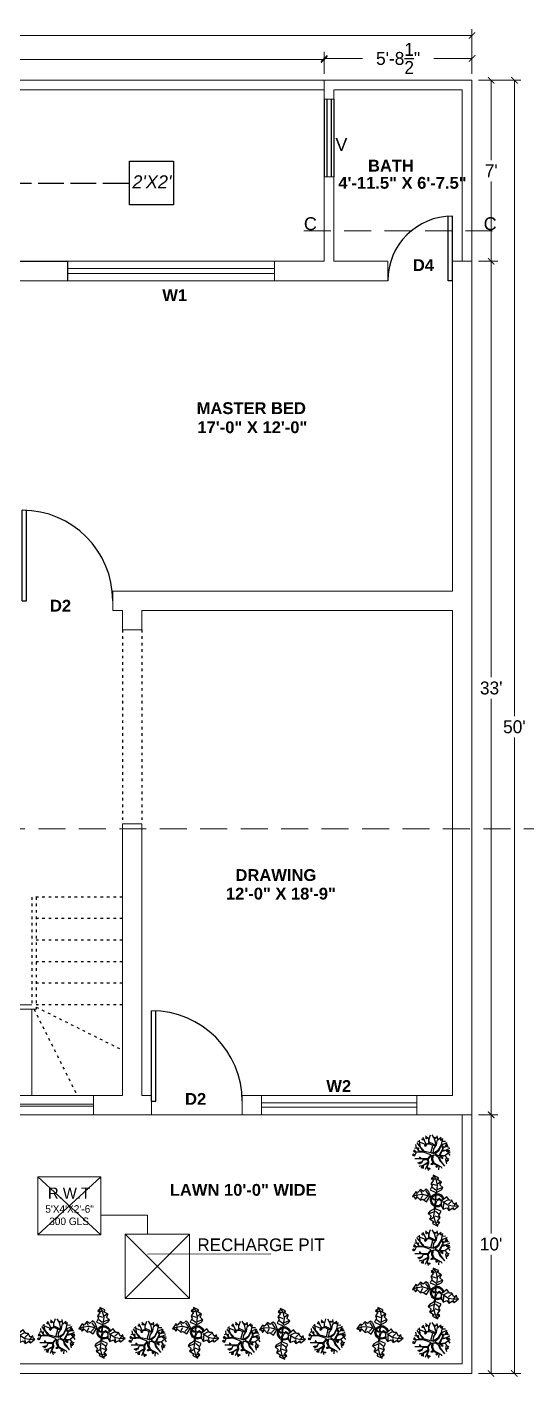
# Model space of a CAD drawing. Header units: inches. Extents: x -139043 to 10134, y -60114 to -24856.
# Drawn here: x -8021 to -7789, y -27427 to -26800 of the extents above; entities that cross this region are included whole.
import ezdxf

# ---------------------------------------------------------------- set-up
doc = ezdxf.new("R2010")
doc.units = ezdxf.units.IN
doc.header["$MEASUREMENT"] = 0
doc.header["$PDMODE"] = 34
for name, pattern in [('ACAD_ISO02W100', [15, 12, -3]), ('ACAD_ISO03W100', [30, 12, -18]), ('DASHED2', [0.375, 0.25, -0.125])]:
    doc.linetypes.add(name, pattern=pattern)
doc.layers.get('Defpoints').update_dxf_attribs({"color": 183})
for name, color, linetype in [('1-g-planter', 74, 'Continuous'), ('DIM', 9, 'Continuous'), ('LANDSCAPE', 84, 'Continuous'), ('stair', 6, 'Continuous'), ('TEXT', 2, 'Continuous'), ('Walls', 1, 'Continuous')]:
    doc.layers.add(name, color=color, linetype=linetype)
for name, color, linetype, lineweight in [('p', 164, 'Continuous', 15), ('SEAL-TXT', 7, 'Continuous', 9), ('wall', 1, 'Continuous', 30)]:
    doc.layers.add(name, color=color, linetype=linetype, lineweight=lineweight)
doc.styles.add('ATTR', font='romans.shx', dxfattribs={"width": 0.8, "height": 0.7})
doc.styles.add('SEAL-2', font='arialbd.ttf')
doc.styles.add('style4', font='romans.shx')
doc.dimstyles.new('HA Architecture', dxfattribs={"dimtxt": 5, "dimasz": 3, "dimexe": 3, "dimexo": 3, "dimgap": 2, "dimtad": 1, "dimzin": 0, "dimdsep": 46, "dimlunit": 4, "dimtxsty": 'Standard', "dimblk": 'ARCHTICK', "dimcen": 0.09, "dimclrd": 256, "dimclre": 256, "dimclrt": 7, "dimaunit": 1, "dimadec": 0, "dimazin": 0, "dimtfac": 1, "dimtofl": 0, "dimtmove": 2, "dimatfit": 3, "dimfxl": 1, "dimtolj": 1, "dimtzin": 0, "dimlwd": 5, "dimlwe": 5, "dimarcsym": 0})

# ---------------------------------------------------------------- blocks, each defined once
blk = doc.blocks.new('FGH')
at = {"layer": 'LANDSCAPE', "color": 5}
for p, q in [((8765.5, -33663.75), (8765.5, -33633.75)), ((8767.5, -33663.75), (8767.5, -33633.75)), ((8767.5, -33663.75), (8765.5, -33663.75))]:
    blk.add_line(p, q, dxfattribs=at)
blk.add_arc((8767.5, -33663.75), 30, 90, 180, dxfattribs=at)
blk = doc.blocks.new('TREE-1')
for p, q in [((-30.076, 28.213), (-34.478, 49.373)), ((-29.71, 52.194), (-15.038, 41.379)), ((-19.073, 44.201), (-16.505, 58.307)), ((-6.235, 49.373), (-10.27, 34.326)), ((1.042, 61.176), (-6.235, 49.373)), ((6.969, 60.658), (11.004, 47.492)), ((10.637, 37.147), (11.004, 48.433)), ((11.737, 48.903), (12.104, 36.677)), ((12.562, 49.02), (21.732, 57.955)), ((20.54, 31.035), (30.443, 52.665)), ((-41.813, -7.053), (-58.685, 6.583)), ((-46.948, 10.345), (-58.319, 9.875)), ((-52.45, 1.411), (-58.319, -7.053)), ((-56.485, 15.987), (-46.215, 11.285)), ((-46.582, 23.041), (-55.384, 21.16)), ((-37.045, 19.279), (-52.817, 26.332)), ((-48.416, 9.875), (-52.45, 7.994)), ((-52.45, 7.994), (-50.983, 4.232)), ((-50.983, 4.232), (-47.682, 6.583)), ((-48.049, 29.624), (-50.616, 26.803)), ((-50.616, 26.803), (-46.948, 25.392)), ((-47.682, 6.583), (-48.416, 9.875)), ((-44.014, 28.213), (-48.049, 29.624)), ((-31.177, 28.213), (-47.682, 35.737)), ((-47.682, 35.267), (-41.08, 21.63)), ((-46.948, 25.392), (-44.014, 28.213)), ((-31.91, 7.053), (-46.948, 10.345)), ((-46.215, 11.285), (-33.744, 8.934)), ((-32.644, 40.439), (-43.647, 40.909)), ((-22.741, -7.053), (-37.045, 19.279)), ((-34.111, 10.345), (-37.045, 16.458)), ((-33.744, 8.934), (-34.111, 10.345)), ((-26.042, -8.464), (-31.91, 7.053)), ((-22.374, 10.815), (-31.177, 28.213)), ((-20.907, 11.756), (-30.076, 28.213)), ((-8.803, -1.41), (-22.374, 10.815)), ((-2.201, 0), (-20.907, 11.756)), ((-15.038, 41.379), (-12.837, 28.213)), ((-12.837, 28.213), (-4.035, 15.517)), ((-10.27, 34.326), (-9.536, 30.564)), ((-9.536, 30.564), (-5.135, 24.922)), ((-5.135, 24.922), (-4.401, 30.564)), ((-4.401, 30.564), (10.27, 37.147)), ((-4.035, 15.517), (-2.201, 0.47)), ((-1.834, 25.862), (6.969, 31.035)), ((4.401, 1.881), (-1.834, 25.862)), ((4.401, -4.232), (30.076, 4.702)), ((4.768, 1.411), (25.675, 6.583)), ((6.969, 31.035), (22.374, 29.154)), ((12.104, 36.677), (9.17, 33.386)), ((9.536, 33.386), (20.54, 31.035)), ((22.374, 29.154), (47.315, 39.498)), ((25.675, 6.583), (50.616, 35.267)), ((30.076, 4.702), (53.55, 3.292)), ((50.616, 34.796), (30.443, 7.053)), ((30.443, 7.053), (41.08, 6.113)), ((41.08, 6.113), (52.083, 18.339)), ((43.647, 43.731), (41.446, 24.922)), ((52.083, 18.339), (43.647, 6.113)), ((43.647, 5.643), (53.184, 4.702)), ((52.45, 18.339), (53.917, 29.154)), ((52.45, 18.339), (59.052, 15.987)), ((53.184, 4.702), (59.786, 12.226)), ((53.55, 3.292), (59.419, -9.875)), ((-50.983, -19.279), (-56.118, -16.458)), ((-49.883, -16.458), (-52.45, -24.921)), ((-47.682, -22.1), (-50.616, -24.921)), ((-50.616, -24.921), (-49.516, -28.213)), ((-41.813, -7.053), (-49.883, -16.458)), ((-49.516, -28.213), (-46.582, -26.332)), ((-46.582, -26.332), (-47.682, -22.1)), ((-46.948, -13.636), (-43.281, -21.63)), ((-43.281, -21.63), (-46.582, -34.796)), ((-23.841, -11.285), (-41.813, -7.053)), ((-41.447, -7.053), (-26.042, -8.464)), ((-41.08, -41.849), (-27.142, -23.041)), ((-24.575, -24.451), (-41.08, -41.379)), ((-5.135, -31.034), (-29.343, -44.201)), ((-3.301, -33.386), (-29.343, -44.671)), ((-26.775, -23.041), (-23.841, -11.285)), ((-19.439, -10.815), (-24.575, -24.451)), ((-19.806, -7.053), (-22.741, -7.053)), ((-21.64, -41.849), (-20.54, -54.075)), ((-8.803, -1.881), (-19.806, -7.053)), ((-11.737, -6.113), (-19.439, -10.815)), ((-2.934, -5.172), (-11.737, -6.113)), ((-0.733, -18.809), (-5.135, -31.034)), ((2.934, -20.219), (-3.301, -33.386)), ((-2.934, -5.172), (-0.733, -18.809)), ((1.834, -5.642), (13.204, -18.809)), ((1.834, -6.113), (2.934, -20.219)), ((4.401, -4.702), (15.772, -18.338)), ((13.204, -18.809), (12.104, -31.975)), ((12.104, -31.975), (17.239, -43.26)), ((17.239, -43.26), (13.571, -56.896)), ((13.938, -31.975), (23.107, -53.605)), ((14.305, -32.445), (29.709, -40.439)), ((16.138, -21.16), (14.671, -30.094)), ((14.671, -30.094), (29.709, -39.498)), ((15.772, -18.338), (57.585, -18.338)), ((16.138, -21.16), (30.443, -20.69)), ((29.709, -39.498), (43.28, -42.79)), ((29.709, -40.439), (30.443, -50.313)), ((30.443, -20.69), (36.678, -32.915)), ((34.111, -27.743), (48.415, -31.975)), ((-29.343, -44.671), (-31.177, -48.903))]:
    blk.add_line(p, q)
for points in [[(-30.443, 49.373), (-31.543, 45.611), (-28.242, 43.26), (-27.142, 47.022)], [(-9.353, 53.723), (-14.855, 52.312), (-11.187, 49.491), (-6.052, 50.431)], [(15.313, 51.489), (19.348, 53.37), (21.915, 51.019), (18.614, 49.138)], [(33.056, 48.727), (28.93, 47.551), (28.93, 44.024), (33.056, 44.612)], [(-36.174, 19.338), (-36.174, 23.452), (-31.589, 23.452), (-32.506, 19.926)], [(2.201, 1.881), (0.367, 1.411), (0, 0), (1.467, 0.47)], [(20.677, 29.33), (18.843, 26.391), (23.428, 22.864), (24.804, 26.979)], [(46.811, 12.285), (44.519, 14.048), (45.435, 17.575), (47.728, 16.987)], [(56.485, 5.643), (57.585, 7.994), (62.353, 7.994), (60.153, 5.173)], [(-30.718, -10.815), (-34.386, -13.166), (-34.019, -17.868), (-30.351, -15.047)], [(-15.543, -39.44), (-17.835, -42.379), (-15.084, -46.493), (-11.875, -42.966)], [(-2.201, -32.327), (-2.201, -35.149), (-0.367, -36.559), (3.301, -36.559), (2.568, -32.798), (0.367, -32.327)], [(30.764, -45.317), (33.515, -43.554), (36.724, -46.493), (33.973, -48.256)], [(37.412, -17.515), (37.412, -14.224), (41.813, -11.873), (41.813, -15.635)], [(40.392, -30.035), (39.017, -32.974), (41.768, -35.913), (43.143, -32.974)], [(58.227, -4.702), (61.895, -2.351), (64.829, -4.702), (61.528, -7.053)], [(15.176, -50.019), (11.508, -47.668), (6.465, -50.607), (11.049, -52.958)]]:
    blk.add_lwpolyline(points, close=True)
blk = doc.blocks.new('PLANT1')
at = {"linetype": 'Continuous'}
for p, q in [((8.8871, 10.7908), (9.9809, 13.4933)), ((9.9809, 13.4933), (13.3837, 12.301)), ((10.5828, 12.6946), (10.8893, 9.7953)), ((13.3837, 12.301), (14.68, 13.9039)), ((14.5816, 13.2037), (14.3848, 11.8033)), ((14.68, 13.9039), (19.3848, 11.8146)), ((-16.2005, 11.4774), (-13.9899, 8.1064)), ((-16.2005, 11.4774), (-14.8639, 10.7964)), ((-16.0159, 6.3329), (-16.2005, 11.4774)), ((-14.0069, 5.8704), (-16.0159, 6.3329)), ((-15.3434, 6.5514), (-13.9984, 6.9884)), ((-14.8639, 10.7964), (-12.6195, 11.8975)), ((-13.5868, 2.2894), (-14.0069, 5.8704)), ((-13.9899, 8.1064), (-9.5434, 4.7185)), ((-10.6784, 2.491), (-13.5868, 2.2894)), ((-13.3174, 8.325), (-13.0735, 11.0065)), ((-13.1329, 3.1804), (-10.6614, 4.727)), ((-12.6195, 11.8975), (-12.1909, 9.4345)), ((-12.1909, 9.4345), (-8.3829, 10.3)), ((-9.5858, -0.8715), (-10.6784, 2.491)), ((-9.5434, 4.7185), (-4.1917, 2.9888)), ((-9.1318, 0.0195), (-5.9793, 2.9025)), ((-8.8369, 9.409), (-9.0894, 5.6095)), ((-8.3829, 10.3), (-7.0549, 8.501)), ((-7.1228, -0.443), (-3.5248, 2.2131)), ((-7.0549, 8.501), (-3.0284, 8.6941)), ((-4.8529, 4.012), (-5.7184, 7.82)), ((-3.5248, 2.2131), (-3.3011, 2.4355)), ((-3.3011, 2.4355), (-0.5306, 1.7947)), ((-3.0284, 8.6941), (-3.0709, 3.1041)), ((-3.0709, 3.1041), (0.0797, 2.3163)), ((-0.5306, 1.7947), (-0.2255, -0.5527)), ((-0.5306, 1.7947), (-0.5306, 1.7947)), ((0.0797, 2.3163), (0.4866, -0.031)), ((0.4866, -0.031), (2.1141, 0.2298)), ((2.1141, 0.2298), (5.4346, 3.9146)), ((6.1032, 3.6844), (2.8262, -0.031)), ((4.6914, 8.8812), (5.3859, 11.2828)), ((4.6914, 8.8812), (5.5014, 4.4831)), ((5.3859, 11.2828), (8.8871, 10.7908)), ((5.4346, 3.9146), (5.5014, 4.4831)), ((5.9878, 10.4842), (7.1971, 6.3869)), ((11.1089, 1.1958), (6.1032, 3.6844)), ((10.3916, 8.7942), (6.2847, 4.4028)), ((7.7005, 4.8881), (11.5025, 3.9967)), ((15.3859, 11.3055), (10.3916, 8.7942)), ((14.2977, 6.1031), (10.9934, 7.9956)), ((12.7005, 4.8994), (11.1089, 1.1958)), ((14.8995, 5.3044), (12.7005, 4.8994)), ((15.7909, 9.1065), (14.8995, 5.3044)), ((15.2875, 10.6053), (17.5907, 9.2105)), ((19.3848, 11.8146), (15.3859, 11.3055)), ((18.1925, 8.4119), (15.7909, 9.1065)), ((19.3848, 11.8146), (18.1868, 10.9119)), ((18.1868, 10.9119), (18.1925, 8.4119)), ((-16.8157, -10.7754), (-14.4141, -11.4699)), ((-16.8101, -13.2754), (-16.8157, -10.7754)), ((-13.9107, -12.9688), (-16.2139, -11.574)), ((-14.4141, -11.4699), (-13.5228, -7.6679)), ((-14.0091, -13.669), (-9.0148, -11.1577)), ((-13.5228, -7.6679), (-11.3237, -7.2629)), ((-12.921, -8.4665), (-9.6166, -10.359)), ((-11.3237, -7.2629), (-9.7321, -3.5593)), ((-6.3237, -7.2516), (-10.1257, -6.3602)), ((-9.7321, -3.5593), (-4.7264, -6.0479)), ((-7.1228, -0.443), (-9.5858, -0.8715)), ((-9.0148, -11.1577), (-4.9047, -6.8122)), ((-4.611, -12.8477), (-5.8203, -8.7504)), ((-2.019, -3.6148), (-4.7264, -6.0479)), ((-4.1246, -6.8466), (-4.0579, -6.2781)), ((-3.3146, -11.2447), (-4.1246, -6.8466)), ((-4.0579, -6.2781), (-0.9375, -3.1608)), ((-3.3146, -11.2447), (-4.0092, -13.6463)), ((-2.019, -3.6148), (-0.2255, -0.5527)), ((-0.9375, -3.1608), (0.5883, -0.8135)), ((0.5883, -0.8135), (2.2447, -2.0916)), ((2.8262, -0.031), (1.3003, -0.5527)), ((1.3003, -0.5527), (2.4193, -1.4655)), ((2.2447, -2.0916), (6.7108, -2.6626)), ((2.4193, -1.4655), (6.895, -2.1175)), ((4.943, -7.9659), (6.7108, -2.6626)), ((8.8321, -9.0266), (4.943, -7.9659)), ((11.6605, -0.5413), (6.895, -2.1175)), ((12.3677, -6.1981), (7.219, -2.6772)), ((8.125, -4.0768), (7.7715, -7.9659)), ((8.3544, -2.7453), (13.1973, -2.1704)), ((9.5392, -11.1479), (8.8321, -9.0266)), ((13.4283, -11.5015), (9.5392, -11.1479)), ((10.2463, -10.4408), (11.6605, -6.9053)), ((11.6605, -0.5413), (14.1354, -0.8948)), ((15.5496, -10.7943), (12.3677, -6.1981)), ((13.0748, -13.9763), (13.4283, -11.5015)), ((16.2567, -5.8446), (13.4283, -6.5517)), ((14.8425, -10.7943), (13.7819, -13.2692)), ((14.1354, -0.8948), (14.1354, -4.4304)), ((14.1354, -4.4304), (16.9638, -5.1375)), ((16.6103, -14.6834), (15.5496, -10.7943)), ((17.3174, -9.7337), (15.9032, -9.7337)), ((16.9638, -5.1375), (16.2567, -8.673)), ((16.2567, -8.673), (18.0245, -9.7337)), ((18.0245, -9.7337), (16.6103, -14.6834)), ((-18.008, -14.1781), (-16.8101, -13.2754)), ((-18.008, -14.1781), (-14.0091, -13.669)), ((-13.3032, -16.2674), (-18.008, -14.1781)), ((-12.0069, -14.6645), (-13.3032, -16.2674)), ((-13.2048, -15.5672), (-13.008, -14.1668)), ((-8.6042, -15.8568), (-12.0069, -14.6645)), ((-9.206, -15.0581), (-9.5126, -12.1588)), ((-7.5103, -13.1543), (-8.6042, -15.8568)), ((-4.0092, -13.6463), (-7.5103, -13.1543)), ((15.5496, -13.6228), (13.0748, -13.9763)), ((16.6103, -14.6834), (15.5496, -13.6228))]:
    blk.add_line(p, q, dxfattribs=at)
for centre, radius, start, end in [((0.0308, 0.1664), 6, 178.6147, 235.1169), ((0.0308, 0.1664), 5, 168.1647, 238.6725), ((0, 0), 6.1275, 34.37569, 120.1028), ((-0.0601, -0.2075), 5.2461, 33.82192, 124.9414), ((-0.2664, 0.1682), 5.2775, 338.4094, 20.03007), ((-0.098, 0.1364), 6.1288, 341.2017, 26.09184), ((-0.0234, 0.3825), 6.1492, 242.5812, 331.2714), ((-0.1102, 0.4886), 5.2883, 247.3711, 327.472)]:
    blk.add_arc(centre, radius, start, end, dxfattribs=at)
at = {"style": 'ATTR', "width": 0.8, "flags": 9}
blk.add_attdef('ESTCODE', (0, 0), '', height=0.7, dxfattribs=at)
blk = doc.blocks.new('_ArchTick')
at = {"color": 0, "linetype": 'ByBlock', "const_width": 0.15}
blk.add_lwpolyline([(-0.5, -0.5), (0.5, 0.5)], dxfattribs=at)
blk = doc.blocks.new('*D751')
at = {"layer": 'Defpoints', "color": 0}
for p in [(-7814.68, -26908.94), (-7814.68, -27304.94), (-7805.76, -27304.94)]:
    blk.add_point(p, dxfattribs=at)
at = {"layer": 'wall', "color": 4, "linetype": 'Continuous', "lineweight": 5}
for p, q in [((-7811.68, -26908.94), (-7802.76, -26908.94)), ((-7805.76, -26908.94), (-7805.76, -27101.94)), ((-7805.76, -27304.94), (-7805.76, -27111.94)), ((-7811.68, -27304.94), (-7802.76, -27304.94))]:
    blk.add_line(p, q, dxfattribs=at)
at = {"layer": 'wall', "color": 4, "lineweight": 5, "xscale": 3, "yscale": 3, "zscale": 3}
for p, rotation in [((-7805.76, -26908.94), 90), ((-7805.76, -27304.94), 270)]:
    blk.add_blockref('_ArchTick', p, dxfattribs=dict(at, rotation=rotation))
at = {"layer": 'wall', "color": 6, "insert": (-7805.76, -27106.94), "char_height": 6, "attachment_point": 5}
blk.add_mtext("\\A1;33'", dxfattribs=at)
blk = doc.blocks.new('*D752')
at = {"layer": 'Defpoints', "color": 0}
for p in [(-7814.68, -26824.94), (-7805.76, -26824.94), (-7814.68, -26908.94)]:
    blk.add_point(p, dxfattribs=at)
at = {"layer": 'wall', "color": 4, "linetype": 'Continuous', "lineweight": 5}
for p, q in [((-7811.68, -26824.94), (-7802.76, -26824.94)), ((-7805.76, -26824.94), (-7805.76, -26861.94)), ((-7805.76, -26908.94), (-7805.76, -26871.94)), ((-7811.68, -26908.94), (-7802.76, -26908.94))]:
    blk.add_line(p, q, dxfattribs=at)
at = {"layer": 'wall', "color": 4, "lineweight": 5, "xscale": 3, "yscale": 3, "zscale": 3}
for p, rotation in [((-7805.76, -26824.94), 90), ((-7805.76, -26908.94), 270)]:
    blk.add_blockref('_ArchTick', p, dxfattribs=dict(at, rotation=rotation))
at = {"layer": 'wall', "color": 6, "insert": (-7805.76, -26866.94), "char_height": 6, "attachment_point": 5}
blk.add_mtext("\\A1;7'", dxfattribs=at)
blk = doc.blocks.new('*D753')
at = {"layer": 'Defpoints', "color": 0}
for p in [(-7814.68, -26824.94), (-7814.68, -27424.94), (-7795.03, -27424.94)]:
    blk.add_point(p, dxfattribs=at)
at = {"layer": 'wall', "color": 4, "linetype": 'Continuous', "lineweight": 5}
for p, q in [((-7811.68, -26824.94), (-7792.03, -26824.94)), ((-7795.03, -26824.94), (-7795.03, -27119.94)), ((-7795.03, -27424.94), (-7795.03, -27129.94)), ((-7811.68, -27424.94), (-7792.03, -27424.94))]:
    blk.add_line(p, q, dxfattribs=at)
at = {"layer": 'wall', "color": 4, "lineweight": 5, "xscale": 3, "yscale": 3, "zscale": 3}
for p, rotation in [((-7795.03, -26824.94), 90), ((-7795.03, -27424.94), 270)]:
    blk.add_blockref('_ArchTick', p, dxfattribs=dict(at, rotation=rotation))
at = {"layer": 'wall', "color": 6, "insert": (-7795.03, -27124.94), "char_height": 6, "attachment_point": 5}
blk.add_mtext("\\A1;50'", dxfattribs=at)
blk = doc.blocks.new('*D754')
at = {"layer": 'Defpoints', "color": 0}
for p in [(-8354.68, -26804.17), (-8354.68, -26824.94), (-7814.68, -26824.94)]:
    blk.add_point(p, dxfattribs=at)
at = {"layer": 'wall', "color": 4, "linetype": 'Continuous', "lineweight": 5}
for p, q in [((-8354.68, -26821.94), (-8354.68, -26801.17)), ((-7814.68, -26821.94), (-7814.68, -26801.17)), ((-8354.68, -26804.17), (-8093.18, -26804.17)), ((-7814.68, -26804.17), (-8076.18, -26804.17))]:
    blk.add_line(p, q, dxfattribs=at)
at = {"layer": 'wall', "color": 4, "lineweight": 5, "xscale": 3, "yscale": 3, "zscale": 3, "rotation": 180}
blk.add_blockref('_ArchTick', (-8354.68, -26804.17), dxfattribs=at)
at = {"layer": 'wall', "color": 4, "lineweight": 5, "xscale": 3, "yscale": 3, "zscale": 3}
blk.add_blockref('_ArchTick', (-7814.68, -26804.17), dxfattribs=at)
at = {"layer": 'wall', "color": 6, "insert": (-8084.68, -26804.17), "char_height": 6, "attachment_point": 5}
blk.add_mtext("\\A1;45'", dxfattribs=at)
blk = doc.blocks.new('*D755')
at = {"layer": 'Defpoints', "color": 0}
for p in [(-8294.68, -26815.35), (-8294.68, -26824.94), (-7883.18, -26824.94)]:
    blk.add_point(p, dxfattribs=at)
at = {"layer": 'wall', "color": 4, "linetype": 'Continuous', "lineweight": 5}
for p, q in [((-8294.68, -26821.94), (-8294.68, -26812.35)), ((-7883.18, -26821.94), (-7883.18, -26812.35)), ((-8294.68, -26815.35), (-8108.43, -26815.35)), ((-7883.18, -26815.35), (-8069.43, -26815.35))]:
    blk.add_line(p, q, dxfattribs=at)
at = {"layer": 'wall', "color": 4, "lineweight": 5, "xscale": 3, "yscale": 3, "zscale": 3}
for p, rotation in [((-8294.68, -26815.35), 179.999999999999), ((-7883.18, -26815.35), 359.999999999999)]:
    blk.add_blockref('_ArchTick', p, dxfattribs=dict(at, rotation=rotation))
at = {"layer": 'wall', "color": 6, "insert": (-8088.93, -26815.35), "char_height": 6, "attachment_point": 5}
blk.add_mtext('\\A1;34\'-3{\\H1.000000x;\\S1/2;}"', dxfattribs=at)
blk = doc.blocks.new('*D756')
at = {"layer": 'Defpoints', "color": 0}
for p in [(-7814.68, -26814.81), (-7883.18, -26824.94), (-7814.68, -26824.94)]:
    blk.add_point(p, dxfattribs=at)
at = {"layer": 'wall', "color": 4, "linetype": 'Continuous', "lineweight": 5}
for p, q in [((-7883.18, -26821.94), (-7883.18, -26811.81)), ((-7883.18, -26814.81), (-7865.43, -26814.81)), ((-7814.68, -26814.81), (-7832.43, -26814.81)), ((-7814.68, -26821.94), (-7814.68, -26811.81))]:
    blk.add_line(p, q, dxfattribs=at)
at = {"layer": 'wall', "color": 4, "lineweight": 5, "xscale": 3, "yscale": 3, "zscale": 3, "rotation": 180}
blk.add_blockref('_ArchTick', (-7883.18, -26814.81), dxfattribs=at)
at = {"layer": 'wall', "color": 4, "lineweight": 5, "xscale": 3, "yscale": 3, "zscale": 3}
blk.add_blockref('_ArchTick', (-7814.68, -26814.81), dxfattribs=at)
at = {"layer": 'wall', "color": 6, "insert": (-7848.93, -26814.81), "char_height": 6, "attachment_point": 5}
blk.add_mtext('\\A1;5\'-8{\\H1.000000x;\\S1/2;}"', dxfattribs=at)
blk = doc.blocks.new('*D757')
at = {"layer": 'Defpoints', "color": 0}
for p in [(-7814.68, -27304.94), (-7814.68, -27424.94), (-7805.83, -27424.94)]:
    blk.add_point(p, dxfattribs=at)
at = {"layer": 'wall', "color": 4, "linetype": 'Continuous', "lineweight": 5}
for p, q in [((-7811.68, -27304.94), (-7802.83, -27304.94)), ((-7805.83, -27304.94), (-7805.83, -27359.94)), ((-7805.83, -27424.94), (-7805.83, -27369.94)), ((-7811.68, -27424.94), (-7802.83, -27424.94))]:
    blk.add_line(p, q, dxfattribs=at)
at = {"layer": 'wall', "color": 4, "lineweight": 5, "xscale": 3, "yscale": 3, "zscale": 3}
for p, rotation in [((-7805.83, -27304.94), 90), ((-7805.83, -27424.94), 270)]:
    blk.add_blockref('_ArchTick', p, dxfattribs=dict(at, rotation=rotation))
at = {"layer": 'wall', "color": 6, "insert": (-7805.83, -27364.94), "char_height": 6, "attachment_point": 5}
blk.add_mtext("\\A1;10'", dxfattribs=at)
blk = doc.blocks.new('HHHH')
at = {"layer": 'LANDSCAPE', "color": 5}
for p, q in [((8563.5, -33889.5), (8563.5, -33847.5)), ((8565.5, -33889.5), (8565.5, -33847.5)), ((8563.5, -33889.5), (8565.5, -33889.5))]:
    blk.add_line(p, q, dxfattribs=at)
blk.add_arc((8563.5, -33889.5), 42, 0, 90, dxfattribs=at)

msp = doc.modelspace()

# ---------------------------------------------------------------- linework, layer by layer
at = {"color": 1}
msp.add_lwpolyline([(-7973.482, -26882.726), (-7973.482, -26862.53), (-7952.982, -26862.53), (-7952.982, -26882.726), (-7973.482, -26882.726)], close=True, dxfattribs=at)
at = {"layer": 'p', "linetype": 'DASHED2', "ltscale": 50}
for p, q in [((-7892.663, -26894.734), (-7802.184, -26894.734)), ((-8428.125, -27172.134), (-6636.989, -27172.631))]:
    msp.add_line(p, q, dxfattribs=at)
at = {"layer": 'SEAL-TXT', "color": 6}
for p, q in [((-8354.678, -26824.939), (-7883.178, -26824.939)), ((-8350.178, -26829.439), (-7883.178, -26829.439)), ((-8016.678, -27255.939), (-8059.678, -27255.939)), ((-8018.678, -27253.939), (-8057.678, -27253.939)), ((-8018.678, -27255.939), (-8018.678, -27295.939)), ((-7963.178, -27304.939), (-7921.178, -27304.939)), ((-7819.178, -27304.939), (-7819.178, -27420.439)), ((-7814.678, -27304.939), (-7814.678, -27424.939)), ((-7819.178, -27420.439), (-8115.13, -27420.439)), ((-7814.678, -27420.439), (-7814.678, -27424.939)), ((-7814.678, -27424.939), (-8115.099, -27424.939))]:
    msp.add_line(p, q, dxfattribs=at)
at = {"layer": 'SEAL-TXT', "color": 1}
for p, q in [((-7883.178, -26824.939), (-7814.678, -26824.939)), ((-7883.178, -26824.939), (-7883.178, -26833.781)), ((-7814.678, -26824.939), (-7814.678, -26829.439)), ((-7814.678, -26824.939), (-7814.678, -26908.939)), ((-7878.678, -26829.439), (-7819.178, -26829.439)), ((-7878.678, -26829.439), (-7878.678, -26833.781)), ((-7819.178, -26829.439), (-7819.178, -26908.939)), ((-7883.178, -26833.781), (-7878.678, -26833.781)), ((-7883.178, -26869.781), (-7883.178, -26908.939)), ((-7883.178, -26869.781), (-7878.678, -26869.781)), ((-7878.678, -26869.781), (-7878.678, -26908.939)), ((-8054.66, -26908.939), (-8002.178, -26908.939)), ((-7906.178, -26908.939), (-7883.178, -26908.939)), ((-7906.178, -26908.939), (-7906.178, -26917.939)), ((-7878.678, -26908.939), (-7853.678, -26908.939)), ((-7853.678, -26917.939), (-7853.678, -26908.939)), ((-7823.678, -26908.939), (-7814.678, -26908.939)), ((-7823.678, -26908.939), (-7823.678, -27061.939)), ((-7814.678, -26908.939), (-7814.678, -27304.939)), ((-8027.678, -26917.939), (-8002.178, -26917.939)), ((-7906.178, -26917.939), (-7853.678, -26917.939)), ((-7981.178, -27061.939), (-7823.678, -27061.939)), ((-7981.178, -27061.939), (-7981.178, -27070.939)), ((-7981.178, -27070.939), (-7976.678, -27070.939)), ((-7976.678, -27070.939), (-7976.678, -27079.939)), ((-7967.678, -27070.939), (-7967.678, -27079.939)), ((-7967.678, -27070.939), (-7823.678, -27070.939)), ((-7823.678, -27070.939), (-7823.678, -27295.939)), ((-7967.678, -27079.939), (-7976.678, -27079.939)), ((-7976.678, -27169.939), (-7967.678, -27169.939)), ((-7976.678, -27169.939), (-7976.678, -27295.939)), ((-7967.678, -27169.939), (-7967.678, -27295.939)), ((-7976.678, -27295.939), (-7990.178, -27295.939)), ((-7976.678, -27295.939), (-7990.178, -27295.939)), ((-7990.178, -27295.939), (-7990.178, -27304.939)), ((-7963.178, -27295.939), (-7967.678, -27295.939)), ((-7963.178, -27295.939), (-7963.178, -27304.939)), ((-7912.178, -27295.939), (-7921.178, -27295.939)), ((-7921.178, -27295.939), (-7921.178, -27304.939)), ((-7912.178, -27295.939), (-7912.178, -27304.939)), ((-7823.678, -27295.939), (-7840.178, -27295.939)), ((-7840.178, -27295.939), (-7840.178, -27304.939)), ((-7963.178, -27304.939), (-7990.178, -27304.939)), ((-7912.178, -27304.939), (-7921.178, -27304.939)), ((-7814.678, -27304.939), (-7840.178, -27304.939))]:
    msp.add_line(p, q, dxfattribs=at)
at = {"layer": 'SEAL-TXT', "color": 5}
for p, q in [((-8002.178, -26908.939), (-7906.178, -26908.939)), ((-8002.178, -26912.339), (-7906.178, -26912.339)), ((-8002.178, -26914.539), (-7906.178, -26914.539)), ((-8002.178, -26917.939), (-7906.178, -26917.939)), ((-7990.178, -27295.939), (-8086.178, -27295.939)), ((-7840.178, -27295.939), (-7912.178, -27295.939)), ((-7990.178, -27299.939), (-8086.178, -27299.939)), ((-7990.178, -27300.939), (-8086.178, -27300.939)), ((-7840.178, -27299.439), (-7912.178, -27299.439)), ((-7840.178, -27301.439), (-7912.178, -27301.439)), ((-7990.178, -27304.939), (-8086.178, -27304.939)), ((-7840.178, -27304.939), (-7912.178, -27304.939))]:
    msp.add_line(p, q, dxfattribs=at)
at = {"layer": 'stair', "linetype": 'ACAD_ISO03W100', "ltscale": 0.1}
for p, q in [((-7976.678, -27079.939), (-7976.678, -27169.939)), ((-7967.678, -27079.939), (-7967.678, -27169.939)), ((-8018.678, -27203.939), (-8018.678, -27253.939)), ((-7976.678, -27203.939), (-8018.678, -27203.939)), ((-8016.678, -27203.939), (-8016.678, -27255.939)), ((-7976.678, -27213.939), (-8016.678, -27213.939)), ((-7976.678, -27223.939), (-8016.678, -27223.939)), ((-7976.678, -27233.939), (-8016.678, -27233.939)), ((-7976.678, -27243.939), (-8016.678, -27243.939)), ((-8017.678, -27255.939), (-7997.678, -27295.939)), ((-7976.678, -27253.939), (-8016.678, -27253.939)), ((-8016.678, -27254.939), (-7976.678, -27274.939))]:
    msp.add_line(p, q, dxfattribs=at)
at = {"layer": 'stair', "lineweight": 13}
for p, q in [((-8015.92, -27333.757), (-7986.782, -27360.712)), ((-7986.782, -27333.757), (-8015.92, -27360.712)), ((-7965.133, -27351.434), (-7986.782, -27351.434)), ((-7965.133, -27360.376), (-7965.133, -27351.434)), ((-7945.664, -27360.376), (-7975.501, -27390.13)), ((-7975.501, -27360.376), (-7945.664, -27390.13)), ((-7965.133, -27369.653), (-7907.857, -27369.453))]:
    msp.add_line(p, q, dxfattribs=at)
for points in [[(-7986.782, -27333.757), (-8015.92, -27333.757), (-8015.92, -27360.712), (-7986.782, -27360.712)], [(-7975.501, -27360.376), (-7945.664, -27360.376), (-7945.664, -27390.13), (-7975.501, -27390.13)]]:
    msp.add_lwpolyline(points, close=True, dxfattribs=at)
at = {"layer": 'wall', "color": 5}
for p, q in [((-7883.178, -26833.781), (-7883.178, -26869.781)), ((-7881.878, -26833.781), (-7881.878, -26869.781)), ((-7879.978, -26833.781), (-7879.978, -26869.781)), ((-7878.678, -26833.781), (-7878.678, -26869.781))]:
    msp.add_line(p, q, dxfattribs=at)
at = {"layer": 'wall', "color": 4, "linetype": 'ACAD_ISO02W100'}
msp.add_line((-8195.828, -26872.628), (-7973.482, -26872.628), dxfattribs=at)
at = {"layer": 'wall'}
for p, q in [((-8035.178, -26908.939), (-8002.178, -26908.939)), ((-8002.178, -26908.939), (-8002.178, -26917.939))]:
    msp.add_line(p, q, dxfattribs=at)

# ---------------------------------------------------------------- block references
at = {"layer": '1-g-planter', "color": 74, "xscale": -0.140399999996589, "yscale": 0.140400000000227, "zscale": 0.1404}
for p in [(-7833.102, -27322.864), (-7833.102, -27366.897), (-8006.976, -27408.181), (-7964.595, -27409.303), (-7921.22, -27409.303), (-7881.562, -27408.181), (-7833.102, -27409.952)]:
    msp.add_blockref('TREE-1', p, dxfattribs=at)
at = {"layer": '1-g-planter', "color": 74, "xscale": -0.5199999999964371, "yscale": 0.5199999999967986, "zscale": 0.5200000000000001, "rotation": 309.836217040608}
for p in [(-7830.854, -27344.657), (-7830.854, -27387.712), (-8027.228, -27406.447), (-7985.448, -27405.958), (-7942.072, -27405.958), (-7901.814, -27406.447), (-7856.627, -27405.992)]:
    msp.add_blockref('PLANT1', p, dxfattribs=at)
at = {"layer": 'LANDSCAPE', "color": 1}
for name, p in [('FGH', (-16591.178, 6745.811)), ('HHHH', (-16586.678, 6823.061)), ('HHHH', (-16526.678, 6590.807))]:
    msp.add_blockref(name, p, dxfattribs=at)

# ---------------------------------------------------------------- texts
at = {"layer": 'DIM', "color": 5, "ltscale": 2, "char_height": 6, "width": 98.79037, "attachment_point": 2}
for s, insert in [('{\\fArial|b0|i0|c0|p34;V}', (-7875.206, -26851.691)), ('{\\fArial|b0|i0|c0|p34;C}', (-7889.58, -26888.488)), ('{\\fArial|b0|i0|c0|p34;C}', (-7806.255, -26888.488))]:
    msp.add_mtext(s, dxfattribs=dict(at, insert=insert))
at = {"layer": 'SEAL-TXT', "color": 6, "style": 'SEAL-2'}
for s, height, p in [('BATH', 5.4851, (-7862.864, -26867.326)), ('4\'-11.5" X 6\'-7.5"', 5.48514, (-7876.632, -26875.276)), ('D4', 5.4851, (-7842.059, -26913.454)), ('W1', 5.4851, (-7958.203, -26927.421)), ('MASTER BED', 5.4851, (-7942.305, -26979.825)), ('17\'-0" X 12\'-0"', 5.48514, (-7941.942, -26988.678)), ('D2', 5.4851, (-8010.288, -27071.474)), ('DRAWING', 5.4851, (-7924.308, -27196.459)), ('12\'-0" X 18\'-9"', 5.48514, (-7928.728, -27205.068)), ('W2', 5.4851, (-7882.19, -27294.32)), ('D2', 5.4851, (-7947.683, -27300.315)), ('LAWN 10\'-0" WIDE', 5.48514, (-7954.735, -27342.52))]:
    msp.add_text(s, height=height, dxfattribs=at).set_placement(p)
at = {"layer": 'TEXT', "color": 7}
for s, height, p in [('5\'X4\'X2\'-6"', 3.49272, (-8012.462, -27350.364)), ('300 GLS', 3.4927, (-8010.638, -27356.105))]:
    msp.add_text(s, height=height, dxfattribs=at).set_placement(p)
at = {"layer": 'TEXT', "color": 5, "ltscale": 22.5, "insert": (-7972.095, -26869.04), "char_height": 6, "width": 115, "attachment_point": 1, "style": 'style4'}
msp.add_mtext("{\\fArial|b0|i1|c0|p34;2'X2'}", dxfattribs=at)
at = {"layer": 'Walls', "color": 7}
for s, height, p in [('R.W.T', 5.1744, (-8011.253, -27343.875)), ('RECHARGE PIT', 5.88, (-7941.923, -27368.188))]:
    msp.add_text(s, height=height, dxfattribs=at).set_placement(p)

# ---------------------------------------------------------------- dimensions: what is measured, and where the dimension line sits
at = {"layer": 'wall'}
for p1, p2, distance, picture, middle in [((-7814.678, -26824.939), (-8354.678, -26824.939), -20.773, '*D754', (-8084.678, -26804.166)), ((-7883.178, -26824.939), (-8294.678, -26824.939), -9.59, '*D755', (-8088.928, -26815.349)), ((-7883.178, -26824.939), (-7814.678, -26824.939), 10.133, '*D756', (-7848.928, -26814.806)), ((-7814.678, -26908.939), (-7814.678, -26824.939), -8.919, '*D752', (-7805.759, -26866.939)), ((-7814.678, -26824.939), (-7814.678, -27424.939), 19.647, '*D753', (-7795.031, -27124.939)), ((-7814.678, -26908.939), (-7814.678, -27304.939), 8.919, '*D751', (-7805.759, -27106.939)), ((-7814.678, -27304.939), (-7814.678, -27424.939), 8.848, '*D757', (-7805.83, -27364.939))]:
    dim = msp.add_aligned_dim(p1=p1, p2=p2, distance=distance, dimstyle='HA Architecture', override={"dimtxt": 6, "dimtad": 0, "dimtih": 1, "dimtoh": 1, "dimclrd": 4, "dimclre": 4, "dimclrt": 6, "dimldrblk": 'ArchTick', "dimfxl": 5.8675, "dimarcsym": 2}, dxfattribs=at)
    dim.commit()
    dim.dimension.update_dxf_attribs({"geometry": picture, "text_midpoint": middle})

doc.saveas('drawing.dxf')
